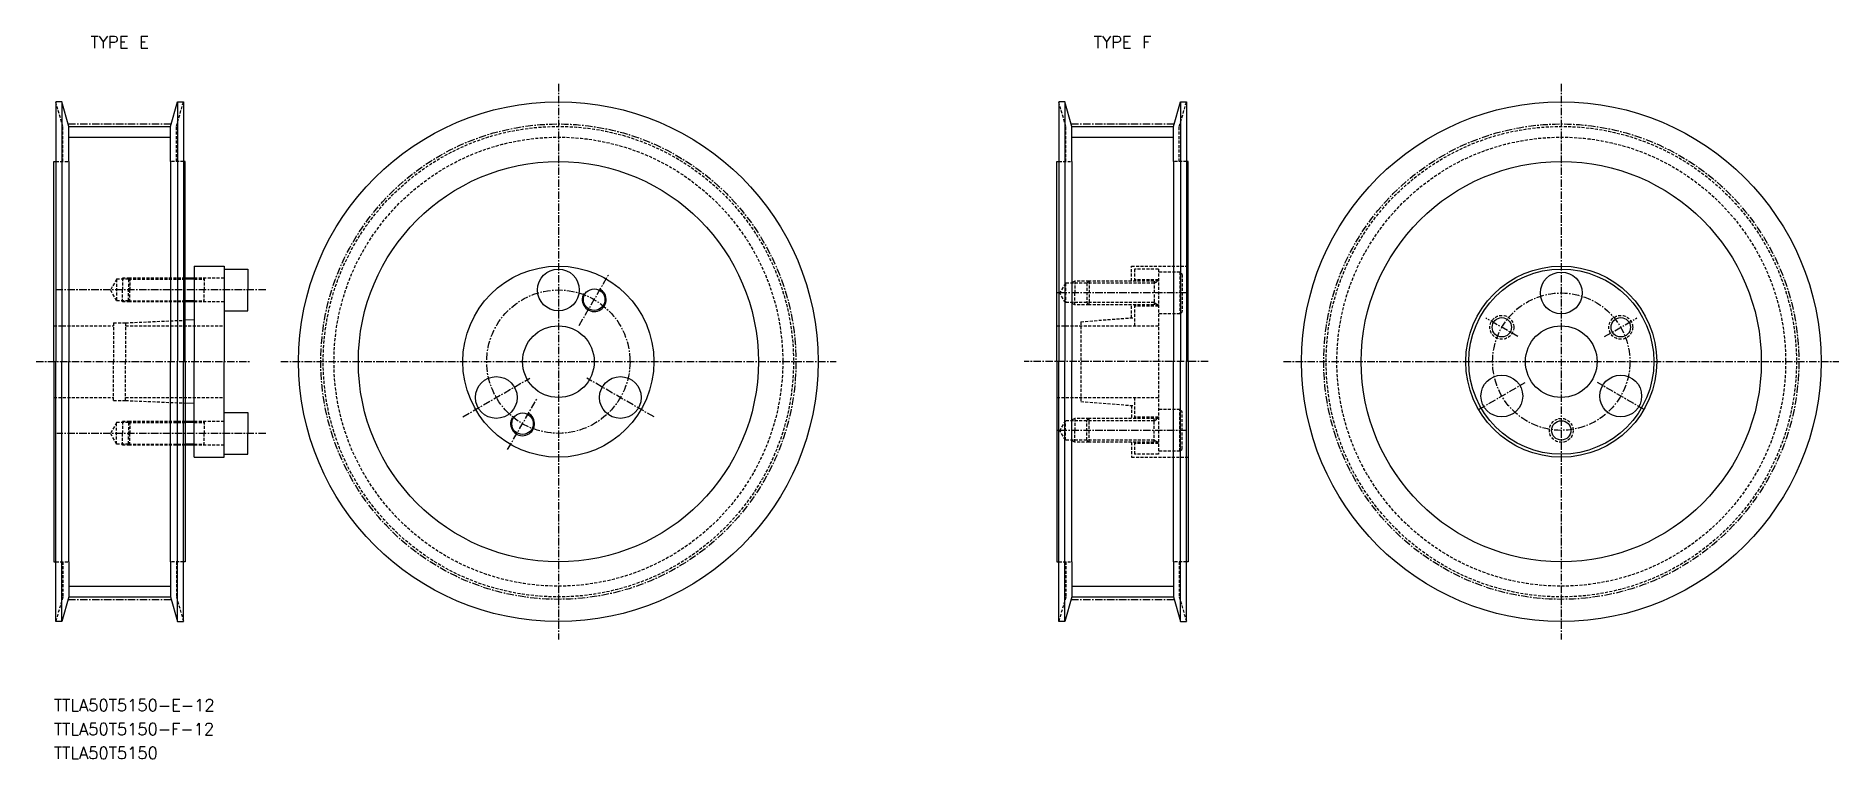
# Model space of a CAD drawing. Extents: x 10212 to 10514, y 19252 to 19373.
import ezdxf
from ezdxf.enums import TextEntityAlignment as Align

# ---------------------------------------------------------------- set-up
doc = ezdxf.new("R2010")
doc.units = 0
doc.linetypes.add('CENTER', pattern=[2, 1.25, -0.25, 0.25, -0.25])
doc.linetypes.add('DASHED', pattern=[0.75, 0.5, -0.25])
doc.layers.get('0').update_dxf_attribs({"linetype": 'CONTINUOUS'})
doc.layers.add('CENTER', color=1, linetype='CENTER')
doc.styles.add('MISUMI', font='txt.shx')

msp = doc.modelspace()

# ---------------------------------------------------------------- linework, layer by layer
at = {"color": 1, "linetype": 'CENTER'}
for p, q in [((10299.25, 19365.06), (10299.25, 19272.06)), ((10467.22, 19365.06), (10467.22, 19272.06)), ((10217.15, 19358.35), (10234.4, 19358.35)), ((10385.13, 19358.35), (10402.37, 19358.35)), ((10211.77, 19318.56), (10247.54, 19318.56)), ((10252.75, 19318.56), (10345.75, 19318.56)), ((10420.72, 19318.56), (10513.72, 19318.56)), ((10217.15, 19278.77), (10234.4, 19278.77)), ((10385.13, 19278.77), (10402.37, 19278.77))]:
    msp.add_line(p, q, dxfattribs=at)
at = {"color": 7, "linetype": 'CONTINUOUS'}
for p, q in [((10216.07, 19362.06), (10215.07, 19362.06)), ((10215.07, 19362.06), (10215.07, 19318.56)), ((10217.27, 19357.94), (10216.07, 19362.06)), ((10216.07, 19362.06), (10216.07, 19318.56)), ((10234.27, 19357.94), (10235.47, 19362.06)), ((10235.47, 19362.06), (10236.47, 19362.06)), ((10235.47, 19362.06), (10235.47, 19318.56)), ((10236.47, 19362.06), (10236.47, 19318.56)), ((10384.05, 19362.06), (10383.05, 19362.06)), ((10383.05, 19362.06), (10383.05, 19318.56)), ((10385.25, 19357.94), (10384.05, 19362.06)), ((10384.05, 19362.06), (10384.05, 19318.56)), ((10402.25, 19357.94), (10403.45, 19362.06)), ((10403.45, 19362.06), (10404.45, 19362.06)), ((10403.45, 19362.06), (10403.45, 19318.56)), ((10404.45, 19362.06), (10404.45, 19318.56)), ((10217.27, 19352.06), (10217.27, 19357.94)), ((10217.27, 19357.94), (10234.27, 19357.94)), ((10234.27, 19352.06), (10234.27, 19357.94)), ((10385.25, 19352.06), (10385.25, 19357.94)), ((10385.25, 19357.94), (10402.25, 19357.94)), ((10402.25, 19352.06), (10402.25, 19357.94)), ((10214.77, 19352.06), (10215.07, 19352.06)), ((10214.77, 19318.56), (10214.77, 19352.06)), ((10217.27, 19352.06), (10217.27, 19318.56)), ((10234.27, 19352.06), (10234.27, 19318.56)), ((10236.77, 19352.06), (10236.47, 19352.06)), ((10236.77, 19318.56), (10236.77, 19352.06)), ((10382.75, 19352.06), (10383.05, 19352.06)), ((10382.75, 19318.56), (10382.75, 19352.06)), ((10385.25, 19352.06), (10385.25, 19318.56)), ((10402.25, 19352.06), (10402.25, 19318.56)), ((10404.75, 19352.06), (10404.45, 19352.06)), ((10404.75, 19318.56), (10404.75, 19352.06)), ((10238.27, 19334.56), (10243.27, 19334.56)), ((10238.27, 19334.56), (10238.27, 19332.56)), ((10243.27, 19334.56), (10243.27, 19334.06)), ((10243.27, 19334.06), (10243.27, 19327.06)), ((10243.27, 19334.06), (10247.27, 19334.06)), ((10247.27, 19334.06), (10247.27, 19330.56)), ((10238.27, 19332.56), (10236.77, 19332.56)), ((10238.27, 19332.56), (10238.27, 19328.56)), ((10238.27, 19328.56), (10236.77, 19328.56)), ((10238.27, 19328.56), (10238.27, 19325.56)), ((10247.27, 19327.06), (10247.27, 19330.56)), ((10238.27, 19325.56), (10236.77, 19325.5)), ((10238.27, 19325.56), (10238.27, 19318.56)), ((10243.27, 19327.06), (10243.27, 19318.56)), ((10243.27, 19327.06), (10247.27, 19327.06)), ((10214.77, 19318.56), (10214.77, 19285.06)), ((10215.07, 19275.06), (10215.07, 19318.56)), ((10216.07, 19275.06), (10216.07, 19318.56)), ((10217.27, 19285.06), (10217.27, 19318.56)), ((10234.27, 19285.06), (10234.27, 19318.56)), ((10235.47, 19275.06), (10235.47, 19318.56)), ((10236.47, 19275.06), (10236.47, 19318.56)), ((10236.77, 19318.56), (10236.77, 19285.06)), ((10238.27, 19311.56), (10238.27, 19318.56)), ((10243.27, 19310.06), (10243.27, 19318.56)), ((10382.75, 19318.56), (10382.75, 19285.06)), ((10383.05, 19275.06), (10383.05, 19318.56)), ((10384.05, 19275.06), (10384.05, 19318.56)), ((10385.25, 19285.06), (10385.25, 19318.56)), ((10402.25, 19285.06), (10402.25, 19318.56)), ((10403.45, 19275.06), (10403.45, 19318.56)), ((10404.45, 19275.06), (10404.45, 19318.56)), ((10404.75, 19318.56), (10404.75, 19285.06)), ((10238.27, 19311.56), (10236.77, 19311.63)), ((10238.27, 19308.56), (10238.27, 19311.56)), ((10243.27, 19303.06), (10243.27, 19310.06)), ((10243.27, 19310.06), (10247.27, 19310.06)), ((10247.27, 19310.06), (10247.27, 19306.56)), ((10238.27, 19308.56), (10236.77, 19308.56)), ((10238.27, 19304.56), (10238.27, 19308.56)), ((10247.27, 19303.06), (10247.27, 19306.56)), ((10238.27, 19304.56), (10236.77, 19304.56)), ((10238.27, 19302.56), (10238.27, 19304.56)), ((10238.27, 19302.56), (10243.27, 19302.56)), ((10243.27, 19303.06), (10247.27, 19303.06)), ((10243.27, 19302.56), (10243.27, 19303.06)), ((10214.77, 19285.06), (10215.07, 19285.06)), ((10217.27, 19285.06), (10217.27, 19279.19)), ((10234.27, 19285.06), (10234.27, 19279.19)), ((10236.77, 19285.06), (10236.47, 19285.06)), ((10382.75, 19285.06), (10383.05, 19285.06)), ((10385.25, 19285.06), (10385.25, 19279.19)), ((10402.25, 19285.06), (10402.25, 19279.19)), ((10404.75, 19285.06), (10404.45, 19285.06)), ((10217.27, 19279.19), (10216.07, 19275.06)), ((10217.27, 19279.19), (10234.27, 19279.19)), ((10234.27, 19279.19), (10235.47, 19275.06)), ((10385.25, 19279.19), (10384.05, 19275.06)), ((10385.25, 19279.19), (10402.25, 19279.19)), ((10402.25, 19279.19), (10403.45, 19275.06)), ((10216.07, 19275.06), (10215.07, 19275.06)), ((10235.47, 19275.06), (10236.47, 19275.06)), ((10384.05, 19275.06), (10383.05, 19275.06)), ((10403.45, 19275.06), (10404.45, 19275.06))]:
    msp.add_line(p, q, dxfattribs=at)
at = {"color": 3, "linetype": 'DASHED'}
for p, q in [((10216.27, 19357.94), (10215.07, 19362.06)), ((10235.27, 19357.94), (10236.47, 19362.06)), ((10384.25, 19357.94), (10383.05, 19362.06)), ((10403.25, 19357.94), (10404.45, 19362.06)), ((10216.27, 19352.06), (10216.27, 19357.94)), ((10235.27, 19352.06), (10235.27, 19357.94)), ((10384.25, 19352.06), (10384.25, 19357.94)), ((10403.25, 19352.06), (10403.25, 19357.94)), ((10215.07, 19352.06), (10217.27, 19352.06)), ((10236.47, 19352.06), (10234.27, 19352.06)), ((10383.05, 19352.06), (10385.25, 19352.06)), ((10404.45, 19352.06), (10402.25, 19352.06)), ((10395.25, 19334.56), (10404.75, 19334.56)), ((10395.25, 19332.06), (10395.25, 19334.56)), ((10399.75, 19334.06), (10395.75, 19334.06)), ((10395.75, 19334.06), (10395.75, 19332.06)), ((10399.75, 19334.06), (10399.75, 19303.06)), ((10225.27, 19332.36), (10224.24, 19330.56)), ((10227.27, 19332.36), (10225.27, 19332.36)), ((10225.27, 19332.36), (10225.27, 19328.76)), ((10227.47, 19332.56), (10226.27, 19332.56)), ((10226.27, 19332.56), (10226.27, 19330.56)), ((10227.47, 19332.56), (10227.27, 19332.36)), ((10227.27, 19332.36), (10236.77, 19332.36)), ((10227.27, 19332.36), (10227.27, 19330.56)), ((10236.77, 19332.56), (10227.47, 19332.56)), ((10227.47, 19332.56), (10227.47, 19330.56)), ((10243.27, 19332.56), (10238.27, 19332.56)), ((10238.27, 19332.36), (10239.94, 19332.36)), ((10239.94, 19332.56), (10239.94, 19330.56)), ((10384.16, 19331.68), (10383.23, 19330.06)), ((10384.16, 19331.68), (10384.16, 19328.44)), ((10387.75, 19331.68), (10384.16, 19331.68)), ((10385.75, 19332.06), (10385.09, 19331.68)), ((10385.75, 19332.06), (10385.75, 19330.06)), ((10388.13, 19332.06), (10385.75, 19332.06)), ((10387.75, 19331.68), (10388.13, 19332.06)), ((10399.05, 19331.68), (10387.75, 19331.68)), ((10387.75, 19331.68), (10387.75, 19328.44)), ((10399.75, 19332.06), (10388.13, 19332.06)), ((10388.13, 19332.06), (10388.13, 19328.06)), ((10399.75, 19332.26), (10395.75, 19332.26)), ((10399.05, 19332.06), (10399.05, 19328.06)), ((10399.05, 19331.68), (10399.7, 19332.06)), ((10403.35, 19333.56), (10399.75, 19333.56)), ((10403.35, 19333.56), (10403.35, 19326.56)), ((10403.35, 19333.56), (10403.75, 19333.16)), ((10403.75, 19333.16), (10403.75, 19326.96)), ((10225.27, 19328.76), (10224.24, 19330.56)), ((10227.27, 19328.76), (10225.27, 19328.76)), ((10226.27, 19328.56), (10226.27, 19330.56)), ((10227.47, 19328.56), (10226.27, 19328.56)), ((10227.27, 19328.76), (10227.27, 19330.56)), ((10227.27, 19328.76), (10236.77, 19328.76)), ((10227.47, 19328.56), (10227.27, 19328.76)), ((10227.47, 19328.56), (10227.47, 19330.56)), ((10236.77, 19328.56), (10227.47, 19328.56)), ((10238.27, 19328.76), (10239.94, 19328.76)), ((10243.27, 19328.56), (10238.27, 19328.56)), ((10239.94, 19328.56), (10239.94, 19330.56)), ((10384.16, 19328.44), (10383.23, 19330.06)), ((10387.75, 19328.44), (10384.16, 19328.44)), ((10385.75, 19328.06), (10385.09, 19328.44)), ((10385.75, 19328.06), (10385.75, 19330.06)), ((10388.13, 19328.06), (10385.75, 19328.06)), ((10399.05, 19328.44), (10387.75, 19328.44)), ((10388.13, 19328.06), (10387.75, 19328.44)), ((10399.75, 19328.06), (10388.13, 19328.06)), ((10395.25, 19325.9), (10395.25, 19328.06)), ((10395.75, 19328.06), (10395.75, 19324.56)), ((10399.75, 19327.86), (10395.75, 19327.86)), ((10399.05, 19328.44), (10399.7, 19328.06)), ((10224.77, 19325.06), (10224.77, 19318.56)), ((10224.77, 19325.06), (10226.77, 19325.06)), ((10226.77, 19325.06), (10236.77, 19325.5)), ((10226.77, 19325.06), (10226.77, 19318.56)), ((10386.75, 19325.25), (10395.75, 19325.94)), ((10386.75, 19325.25), (10386.75, 19311.87)), ((10403.35, 19326.56), (10399.75, 19326.56)), ((10403.35, 19326.56), (10403.75, 19326.96)), ((10214.77, 19324.56), (10224.77, 19324.56)), ((10226.77, 19324.56), (10243.27, 19324.56)), ((10382.75, 19324.56), (10399.75, 19324.56)), ((10224.77, 19312.06), (10224.77, 19318.56)), ((10226.77, 19312.06), (10226.77, 19318.56)), ((10214.77, 19312.56), (10224.77, 19312.56)), ((10226.77, 19312.56), (10243.27, 19312.56)), ((10382.75, 19312.56), (10399.75, 19312.56)), ((10395.75, 19312.56), (10395.75, 19309.06)), ((10224.77, 19312.06), (10226.77, 19312.06)), ((10226.77, 19312.06), (10236.77, 19311.63)), ((10386.75, 19311.87), (10395.75, 19311.19)), ((10395.25, 19311.22), (10395.25, 19309.06)), ((10403.35, 19310.56), (10399.75, 19310.56)), ((10403.35, 19303.56), (10403.35, 19310.56)), ((10403.35, 19310.56), (10403.75, 19310.16)), ((10403.75, 19303.96), (10403.75, 19310.16)), ((10225.27, 19308.36), (10224.24, 19306.56)), ((10225.27, 19304.76), (10224.24, 19306.56)), ((10227.27, 19308.36), (10225.27, 19308.36)), ((10225.27, 19304.76), (10225.27, 19308.36)), ((10227.47, 19308.56), (10226.27, 19308.56)), ((10226.27, 19308.56), (10226.27, 19306.56)), ((10226.27, 19304.56), (10226.27, 19306.56)), ((10227.47, 19308.56), (10227.27, 19308.36)), ((10227.27, 19308.36), (10236.77, 19308.36)), ((10227.27, 19308.36), (10227.27, 19306.56)), ((10227.27, 19304.76), (10227.27, 19306.56)), ((10236.77, 19308.56), (10227.47, 19308.56)), ((10227.47, 19308.56), (10227.47, 19306.56)), ((10227.47, 19304.56), (10227.47, 19306.56)), ((10243.27, 19308.56), (10238.27, 19308.56)), ((10238.27, 19308.36), (10239.94, 19308.36)), ((10239.94, 19308.56), (10239.94, 19306.56)), ((10239.94, 19304.56), (10239.94, 19306.56)), ((10384.16, 19308.68), (10383.23, 19307.06)), ((10384.16, 19305.44), (10383.23, 19307.06)), ((10384.16, 19305.44), (10384.16, 19308.68)), ((10387.75, 19308.68), (10384.16, 19308.68)), ((10385.75, 19309.06), (10385.09, 19308.68)), ((10385.75, 19309.06), (10385.75, 19307.06)), ((10388.13, 19309.06), (10385.75, 19309.06)), ((10385.75, 19305.06), (10385.75, 19307.06)), ((10388.13, 19309.06), (10387.75, 19308.68)), ((10399.05, 19308.68), (10387.75, 19308.68)), ((10387.75, 19305.44), (10387.75, 19308.68)), ((10399.75, 19309.06), (10388.13, 19309.06)), ((10388.13, 19305.06), (10388.13, 19309.06)), ((10399.75, 19309.26), (10395.75, 19309.26)), ((10399.05, 19305.06), (10399.05, 19309.06)), ((10399.05, 19308.68), (10399.7, 19309.06)), ((10227.27, 19304.76), (10225.27, 19304.76)), ((10227.47, 19304.56), (10226.27, 19304.56)), ((10227.27, 19304.76), (10236.77, 19304.76)), ((10227.47, 19304.56), (10227.27, 19304.76)), ((10236.77, 19304.56), (10227.47, 19304.56)), ((10238.27, 19304.76), (10239.94, 19304.76)), ((10243.27, 19304.56), (10238.27, 19304.56)), ((10387.75, 19305.44), (10384.16, 19305.44)), ((10385.75, 19305.06), (10385.09, 19305.44)), ((10388.13, 19305.06), (10385.75, 19305.06)), ((10399.05, 19305.44), (10387.75, 19305.44)), ((10387.75, 19305.44), (10388.13, 19305.06)), ((10399.75, 19305.06), (10388.13, 19305.06)), ((10395.25, 19305.06), (10395.25, 19302.56)), ((10395.75, 19305.06), (10395.75, 19303.06)), ((10399.75, 19304.86), (10395.75, 19304.86)), ((10399.05, 19305.44), (10399.7, 19305.06)), ((10403.35, 19303.56), (10399.75, 19303.56)), ((10403.35, 19303.56), (10403.75, 19303.96)), ((10395.25, 19302.56), (10404.75, 19302.56)), ((10399.75, 19303.06), (10395.75, 19303.06)), ((10215.07, 19285.06), (10217.27, 19285.06)), ((10216.27, 19285.06), (10216.27, 19279.19)), ((10236.47, 19285.06), (10234.27, 19285.06)), ((10235.27, 19285.06), (10235.27, 19279.19)), ((10383.05, 19285.06), (10385.25, 19285.06)), ((10384.25, 19285.06), (10384.25, 19279.19)), ((10404.45, 19285.06), (10402.25, 19285.06)), ((10403.25, 19285.06), (10403.25, 19279.19)), ((10216.27, 19279.19), (10215.07, 19275.06)), ((10235.27, 19279.19), (10236.47, 19275.06)), ((10384.25, 19279.19), (10383.05, 19275.06)), ((10403.25, 19279.19), (10404.45, 19275.06))]:
    msp.add_line(p, q, dxfattribs=at)
at = {"color": 3, "linetype": 'CONTINUOUS'}
for p, q in [((10217.27, 19356.14), (10234.27, 19356.14)), ((10385.25, 19356.14), (10402.25, 19356.14)), ((10217.27, 19280.99), (10234.27, 19280.99)), ((10385.25, 19280.99), (10402.25, 19280.99))]:
    msp.add_line(p, q, dxfattribs=at)
at = {"color": 3}
for p, q in [((10238.27, 19332.36), (10236.77, 19332.36)), ((10238.27, 19328.76), (10236.77, 19328.76)), ((10238.27, 19308.36), (10236.77, 19308.36)), ((10238.27, 19304.76), (10236.77, 19304.76))]:
    msp.add_line(p, q, dxfattribs=at)
at = {"color": 7, "linetype": 'CONTINUOUS'}
for centre, radius in [((10299.25, 19318.56), 43.5), ((10467.22, 19318.56), 43.5), ((10299.25, 19318.56), 33.5), ((10467.22, 19318.56), 33.5), ((10299.25, 19318.56), 16), ((10299.25, 19318.56), 16), ((10299.25, 19330.56), 3.5), ((10467.22, 19318.56), 16), ((10467.22, 19318.56), 15.5), ((10305.25, 19328.95), 1.8), ((10467.22, 19330.06), 3.5), ((10457.26, 19324.31), 1.62), ((10477.18, 19324.31), 1.62), ((10299.25, 19318.56), 6), ((10467.22, 19318.56), 6), ((10288.86, 19312.56), 3.5), ((10309.64, 19312.56), 3.5), ((10457.26, 19312.81), 3.5), ((10477.18, 19312.81), 3.5), ((10293.25, 19308.17), 1.8), ((10467.22, 19307.06), 1.62)]:
    msp.add_circle(centre, radius, dxfattribs=at)
at = {"color": 1, "linetype": 'CENTER'}
for centre in [(10299.25, 19318.56), (10467.22, 19318.56)]:
    msp.add_circle(centre, 39.79, dxfattribs=at)
at = {"color": 3, "linetype": 'DASHED'}
for centre, radius in [((10299.25, 19318.56), 39.38), ((10467.22, 19318.56), 39.38), ((10299.25, 19318.56), 37.58), ((10467.22, 19318.56), 37.58), ((10457.26, 19324.31), 2), ((10477.18, 19324.31), 2), ((10467.22, 19307.06), 2)]:
    msp.add_circle(centre, radius, dxfattribs=at)
at = {"color": 3, "linetype": 'CONTINUOUS'}
for centre in [(10305.25, 19328.95), (10293.25, 19308.17)]:
    msp.add_arc(centre, 2, 150, 62, dxfattribs=at)
at = {"layer": 'CENTER', "color": 1, "linetype": 'CENTER'}
for p, q in [((10302.75, 19324.62), (10307.75, 19333.28)), ((10250.27, 19330.56), (10215.24, 19330.56)), ((10404.43, 19330.06), (10382.71, 19330.06)), ((10459.97, 19322.75), (10454.56, 19325.87)), ((10474.47, 19322.75), (10479.89, 19325.87)), ((10408.08, 19318.56), (10377.26, 19318.56)), ((10283.23, 19309.31), (10294.48, 19315.81)), ((10315.27, 19309.31), (10304.01, 19315.81)), ((10453.37, 19310.56), (10461.16, 19315.06)), ((10481.08, 19310.56), (10473.28, 19315.06)), ((10290.75, 19303.84), (10295.75, 19312.5)), ((10250.27, 19306.56), (10215.24, 19306.56)), ((10404.43, 19307.06), (10382.71, 19307.06))]:
    msp.add_line(p, q, dxfattribs=at)
for centre, radius in [((10299.25, 19318.56), 12), ((10467.22, 19318.56), 11.5)]:
    msp.add_circle(centre, radius, dxfattribs=at)

# ---------------------------------------------------------------- texts
at = {"color": 7, "linetype": 'CONTINUOUS', "style": 'MISUMI'}
for s, p in [('TYPE E', (10225.77, 19372.06)), ('TYPE F', (10393.75, 19372.06))]:
    msp.add_text(s, height=2, dxfattribs=at).set_placement(p, align=Align.MIDDLE_CENTER)
for s, p in [('TTLA50T5150-E-12', (10214.77, 19260.06)), ('TTLA50T5150-F-12', (10214.77, 19256.06)), ('TTLA50T5150', (10214.77, 19252.06))]:
    msp.add_text(s, height=2, dxfattribs=at).set_placement(p)

doc.saveas('drawing.dxf')
